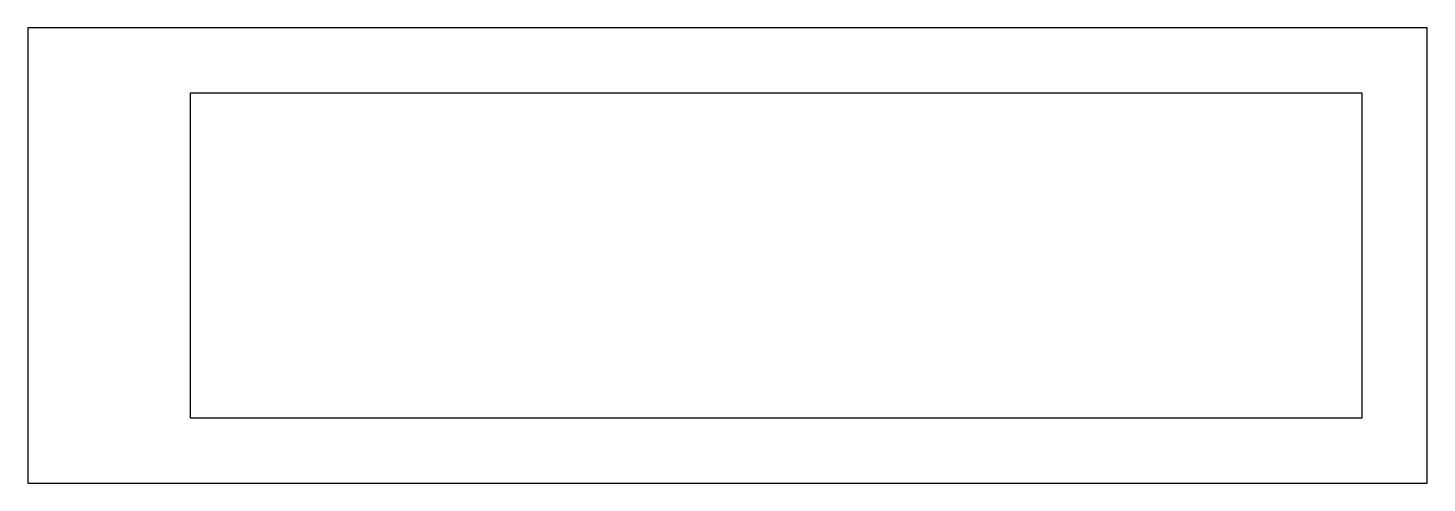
# Model space of a CAD drawing. Header units: metres. Extents: x -23 to 20, y 213 to 337.
# Drawn here: x -23 to 20, y 213 to 227 of the extents above; entities outside this region: 4.
import ezdxf

# ---------------------------------------------------------------- set-up
doc = ezdxf.new("R2010")
doc.units = ezdxf.units.M

msp = doc.modelspace()

# ---------------------------------------------------------------- linework, layer by layer
for p, q in [((-20, 337), (-23, 337)), ((-23, 337), (-23, 323)), ((-20, 323), (-20, 337)), ((-23, 323), (-20, 323)), ((20, 227), (-23, 227)), ((-23, 227), (-23, 213)), ((20, 213), (20, 227)), ((-18, 215), (-18, 225)), ((-18, 225), (18, 225)), ((18, 225), (18, 215)), ((18, 215), (-18, 215)), ((-23, 213), (20, 213))]:
    msp.add_line(p, q)

doc.saveas('drawing.dxf')
